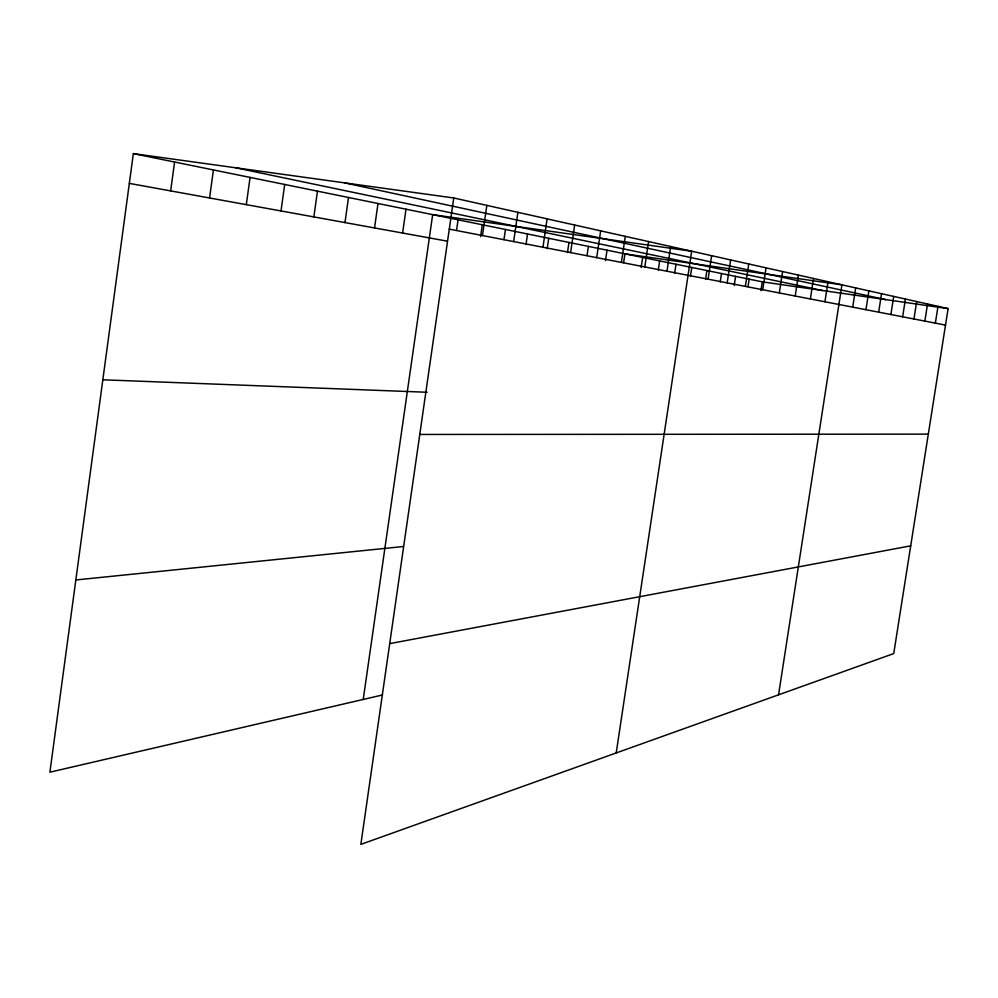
<?xml version="1.0" encoding="UTF-8"?>
<svg xmlns="http://www.w3.org/2000/svg" width="998" height="998" viewBox="0 0 998 998"><rect width="100%" height="100%" fill="white"/><g stroke="black" fill="none" stroke-linecap="round" stroke-linejoin="round"><path stroke-width="1.5" d="M453.766 197.978L360.852 844.383L893.734 653.578L948.1 308.594L453.766 197.978L133.345 153.617L49.9 772.19L382.521 694.97M170.658 190.905L174.588 162.025M209.58 197.978L213.435 169.947M246.306 204.652L250.074 177.419M281.012 210.952L284.692 184.468M313.859 216.928L317.464 191.154M344.984 222.579L348.514 197.492M374.537 227.943L377.993 203.492M402.618 233.045L406.011 209.206M363.235 699.448L432.67 214.645L691.664 251.222L616.215 752.954M456.548 230.413L458.07 219.822M480.587 236.588L482.296 224.762M482.471 235.54L486.824 205.388M503.965 239.595L505.437 229.478M513.633 241.566L517.887 212.337M525.996 244.585L527.543 233.981M542.962 247.242L547.116 218.874M547.191 248.664L548.7 238.297M567.475 252.581L568.972 242.427M570.606 252.594L574.661 225.037M587.036 255.563L588.396 246.394M596.704 257.634L600.671 230.85M605.474 260.678L607.034 250.186M621.405 262.412L625.272 236.364M623.625 262.649L624.923 253.841L841.938 284.842L778.552 694.82M641.14 267.514L642.637 257.447M644.783 266.94L648.563 241.578M658.281 270.084L659.653 260.915M666.963 271.231L670.668 246.518M674.66 273.24L676.008 264.258M690.416 276.271L691.751 267.464M705.598 279.203L706.896 270.545M708.081 279.178L711.624 255.688M720.219 282.022L721.504 273.527M727.168 282.871L730.636 259.942M734.191 285.49L735.576 276.396M745.356 286.389L748.762 263.996M748.026 286.613L749.161 279.166M760.938 290.618L762.272 281.835L133.345 153.617M762.721 289.744L766.065 267.863M779.313 292.95L782.594 271.568M795.194 296.019L798.4 275.099M810.376 298.963L813.532 278.492M824.934 301.77L828.028 281.735M852.704 307.147L855.685 287.923M865.94 309.704L868.871 290.867M878.664 312.162L881.533 293.699M890.877 314.532L893.709 296.431M902.641 316.803L905.411 299.051M913.956 318.986L916.688 301.571M924.859 321.094L927.541 304.003M935.363 323.127L938.008 306.336M389.707 643.623L910.725 545.831M75.836 579.963L403.429 546.517M419.771 434.454L928.315 434.142M102.831 379.789L427.132 392.264M762.272 281.835L948.1 308.594M129.328 183.395L447.316 241.167M449.287 229.128L945.505 325.086M235.852 167.814L822.589 290.53M344.734 182.883L885.762 299.625"/></g></svg>
